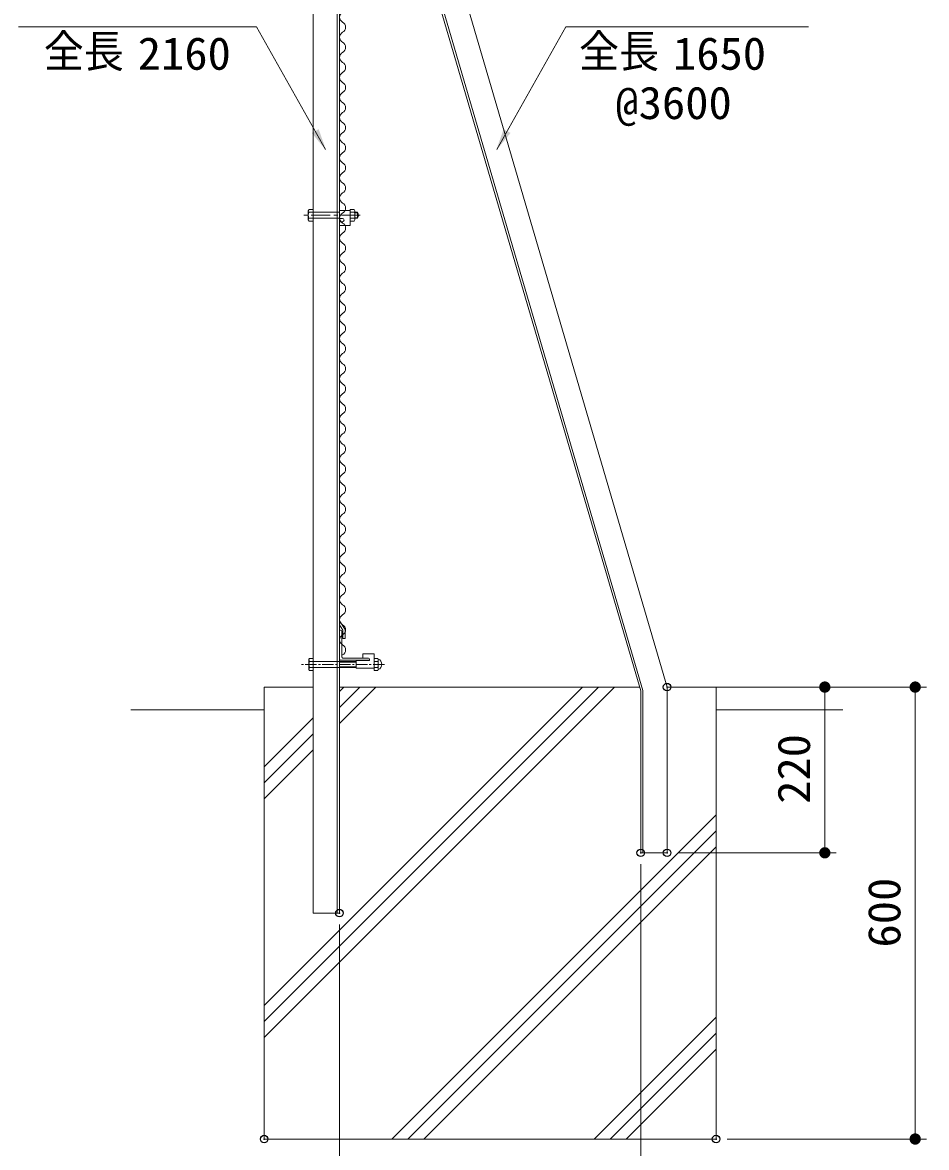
# Model space of a CAD drawing. Units: millimetres at full size. Extents: x -4455 to 4455, y -3150 to 3150.
# Drawn here: x 344 to 1545, y -963 to 531 of the extents above; entities that cross this region are included whole.
import ezdxf
from ezdxf.enums import TextEntityAlignment as Align

# ---------------------------------------------------------------- set-up
doc = ezdxf.new("R2010")
doc.units = ezdxf.units.MM
doc.header["$LTSCALE"] = 20
doc.header["$PDMODE"] = 32
doc.header["$PDSIZE"] = 10
for name, pattern in [('DASHED', [7.5, 6, -1.5]), ('USER1', [2, 1.25, -0.25, 0.25, -0.25]), ('USER3', [1.125, 0.75, -0.125, 0.125, -0.125]), ('USER4', [4.7625, 3.175, -1.5875])]:
    doc.linetypes.add(name, pattern=pattern)
for name, color, linetype, lineweight in [('0-1_SUNPOU', 1, 'Continuous', 18), ('0-4_6文字', 3, 'Continuous', 18), ('0-5_1部材', 7, 'Continuous', 18), ('0-6_8部品', 7, 'Continuous', 18), ('0-7_GL', 7, 'Continuous', 18), ('0-8_4基礎', 4, 'Continuous', 18), ('0-A_5寸法', 1, 'Continuous', 18), ('0-C_2網', 4, 'Continuous', 18), ('0-D_AMI', 3, 'Continuous', 18)]:
    doc.layers.add(name, color=color, linetype=linetype, lineweight=lineweight)
doc.layers.add('0-2_DEFPOINTS', color=7, linetype='Continuous')
doc.styles.add('ＭＳ ゴシック', font='')
doc.styles.get('ＭＳ ゴシック').set_extended_font_data('MS Gothic')

# ---------------------------------------------------------------- blocks, each defined once
blk = doc.blocks.new('M1')
at = {"layer": '0-1_SUNPOU'}
blk.add_line((-5, 0), (-38.58, 0), dxfattribs=at)
for points in [[(0, 0), (-5, 0), (-4.96, 0.63)], [(0, 0), (-4.96, -0.63), (-5, 0)], [(0, 0), (-4.96, 0.63), (-4.84, 1.24)], [(0, 0), (-4.84, -1.24), (-4.96, -0.63)], [(0, 0), (-4.84, 1.24), (-4.65, 1.84)], [(0, 0), (-4.65, -1.84), (-4.84, -1.24)], [(0, 0), (-4.65, 1.84), (-4.38, 2.41)], [(0, 0), (-4.38, -2.41), (-4.65, -1.84)], [(0, 0), (-4.38, 2.41), (-4.05, 2.94)], [(0, 0), (-4.05, -2.94), (-4.38, -2.41)], [(0, 0), (-4.05, 2.94), (-3.64, 3.42)], [(0, 0), (-3.64, -3.42), (-4.05, -2.94)], [(0, 0), (-3.64, 3.42), (-3.19, 3.85)], [(0, 0), (-3.19, -3.85), (-3.64, -3.42)], [(0, 0), (-3.19, 3.85), (-2.68, 4.22)], [(0, 0), (-2.68, -4.22), (-3.19, -3.85)], [(0, 0), (-2.68, 4.22), (-2.13, 4.52)], [(0, 0), (-2.13, -4.52), (-2.68, -4.22)], [(0, 0), (-2.13, 4.52), (-1.55, 4.76)], [(0, 0), (-1.55, -4.76), (-2.13, -4.52)], [(0, 0), (-1.55, 4.76), (-0.94, 4.91)], [(0, 0), (-0.94, -4.91), (-1.55, -4.76)], [(0, 0), (-0.94, 4.91), (-0.31, 4.99)], [(0, 0), (-0.31, -4.99), (-0.94, -4.91)], [(0, 0), (-0.31, 4.99), (0.31, 4.99)], [(0, 0), (0.31, -4.99), (-0.31, -4.99)], [(0, 0), (0.31, 4.99), (0.94, 4.91)], [(0, 0), (0.94, 4.91), (1.55, 4.76)], [(0, 0), (1.55, 4.76), (2.13, 4.52)], [(0, 0), (2.13, 4.52), (2.68, 4.22)], [(0, 0), (2.68, 4.22), (3.19, 3.85)], [(0, 0), (3.19, 3.85), (3.64, 3.42)], [(0, 0), (3.64, 3.42), (4.05, 2.94)], [(0, 0), (4.05, 2.94), (4.38, 2.41)], [(0, 0), (4.38, 2.41), (4.65, 1.84)], [(0, 0), (4.65, 1.84), (4.84, 1.24)], [(0, 0), (4.84, 1.24), (4.96, 0.63)], [(0, 0), (4.96, 0.63), (5, 0)], [(0, 0), (0.94, -4.91), (0.31, -4.99)], [(0, 0), (1.55, -4.76), (0.94, -4.91)], [(0, 0), (2.13, -4.52), (1.55, -4.76)], [(0, 0), (2.68, -4.22), (2.13, -4.52)], [(0, 0), (3.19, -3.85), (2.68, -4.22)], [(0, 0), (3.64, -3.42), (3.19, -3.85)], [(0, 0), (4.05, -2.94), (3.64, -3.42)], [(0, 0), (4.38, -2.41), (4.05, -2.94)], [(0, 0), (4.65, -1.84), (4.38, -2.41)], [(0, 0), (4.84, -1.24), (4.65, -1.84)], [(0, 0), (4.96, -0.63), (4.84, -1.24)], [(0, 0), (5, 0), (4.96, -0.63)]]:
    blk.add_solid(points, dxfattribs=at)
blk = doc.blocks.new('NAMIX13')
at = {"layer": '0-D_AMI'}
for centre, start, end in [((-71.1, -133.3), 298.07249, 61.92751), ((71.1, -400), 118.07249, 241.92751), ((-71.1, -666.7), 298.07249, 61.92751), ((71.1, -933.3), 118.07249, 241.92751), ((-71.1, -1200), 298.07249, 61.92751), ((71.1, -1466.7), 118.07249, 241.92751), ((-71.1, -1733.3), 298.07249, 61.92751), ((71.1, -2000), 118.07249, 241.92751), ((-71.1, -2266.7), 298.07249, 61.92751), ((71.1, -2533.3), 118.07249, 241.92751), ((-71.1, -2800), 298.07249, 61.92751), ((71.1, -3066.7), 118.07249, 241.92751), ((-71.1, -3333.3), 298.07249, 61.92751), ((71.1, -3600), 118.07249, 241.92751), ((-71.1, -3866.7), 298.07249, 61.92751), ((71.1, -4133.3), 118.07249, 241.92751), ((-71.1, -4400), 298.07249, 61.92751), ((71.1, -4666.7), 118.07249, 241.92751), ((71.1, -5200), 118.07249, 241.92751), ((-71.1, -4933.3), 298.07249, 61.92751), ((-71.1, -5466.7), 298.07249, 61.92751), ((71.1, -5733.3), 118.07249, 241.92751)]:
    blk.add_arc(centre, 151.1, start, end, dxfattribs=at)

msp = doc.modelspace()

# ---------------------------------------------------------------- linework, layer by layer
at = {"layer": '0-2_DEFPOINTS'}
for p in [(1200.22, -351.56), (1165.22, -571.56), (1200.22, -571.56), (1409.69, -571.56), (765.22, -651.56), (665.22, -951.56), (1265.22, -951.56), (1265.22, -951.56), (1529.69, -951.56)]:
    msp.add_point(p, dxfattribs=at)
at = {"layer": '0-4_6文字', "color": 7}
for points in [[(338.94, 524.86), (655.17, 524.86), (746.79, 362.25)], [(1387.88, 524.86), (1065.6, 524.86), (973.99, 362.25)]]:
    msp.add_lwpolyline(points, dxfattribs=at)
for points in [[(747.77, 360.51), (728.5, 384.09), (737.58, 389.2)], [(973.01, 360.51), (983.19, 389.2), (992.27, 384.09)]]:
    msp.add_solid(points, dxfattribs=at)
at = {"layer": '0-5_1部材'}
for p, q in [((730.22, 1516.2), (730.22, -651.56)), ((762.22, 1509.11), (762.22, -651.56)), ((765.22, 1508.44), (765.22, -651.56)), ((775.22, 973.29), (1165.22, -356.71)), ((778.22, 973.74), (1168.22, -356.26)), ((810.22, 978.44), (1200.22, -351.56)), ((772.9, -275.16), (765.22, -263.49)), ((769.89, -276.05), (765.22, -268.95)), ((765.22, -275.95), (766.72, -275.95)), ((768.22, -311.45), (768.22, -277.45)), ((769.89, -287.05), (769.9, -276.05)), ((772.9, -287.05), (772.9, -275.16)), ((769.89, -287.05), (772.9, -287.05)), ((769.72, -312.95), (803.72, -312.95)), ((767.22, -315.95), (805.22, -315.95)), ((805.22, -314.45), (805.22, -316.45)), ((1165.22, -356.71), (1165.22, -571.56)), ((1168.22, -356.26), (1168.22, -571.56)), ((1200.22, -351.56), (1200.22, -571.56)), ((1165.22, -571.56), (1200.22, -571.56)), ((765.22, -651.56), (730.22, -651.56))]:
    msp.add_line(p, q, dxfattribs=at)
for centre, radius, start, end in [((766.72, -277.45), 1.5, 0, 90), ((769.72, -311.45), 1.5, 179.99992, 270), ((803.72, -314.45), 1.5, 0.01748, 90), ((767.22, -313.95), 2, 209.64572, 270)]:
    msp.add_arc(centre, radius, start, end, dxfattribs=at)
at = {"layer": '0-6_8部品', "color": 1, "linetype": 'USER1'}
msp.add_line((792.84, 274.87), (714.35, 274.87), dxfattribs=at)
at = {"layer": '0-6_8部品'}
for p, q in [((723.82, 280.79), (724.93, 282.71)), ((723.82, 268.95), (723.82, 280.79)), ((723.82, 268.95), (724.93, 267.03)), ((724.5, 278.87), (730.22, 278.87)), ((724.5, 270.87), (730.22, 270.87)), ((724.93, 282.71), (730.22, 282.71)), ((730.22, 267.03), (730.22, 282.71)), ((765.22, 281.19), (765.22, 270.69)), ((765.22, 281.19), (779.42, 281.19)), ((765.22, 270.69), (769.17, 270.69)), ((779.42, 267.03), (779.42, 282.71)), ((779.42, 281.19), (779.42, 261.19)), ((785.13, 278.87), (779.42, 278.87)), ((785.13, 270.87), (779.42, 270.87)), ((785.82, 268.95), (784.71, 267.03)), ((785.82, 268.95), (785.82, 280.79)), ((785.82, 278.87), (789.37, 278.87)), ((785.82, 270.87), (789.37, 270.87)), ((789.37, 270.87), (789.37, 278.87)), ((724.93, 267.03), (730.22, 267.03)), ((765.22, 266.19), (769.17, 266.19)), ((765.22, 266.19), (765.22, 261.19)), ((765.22, 261.19), (779.42, 261.19)), ((784.71, 267.03), (779.42, 267.03)), ((724.62, -314.52), (725.24, -313.45)), ((730.22, -313.45), (725.24, -313.45)), ((730.22, -329.45), (730.22, -313.45)), ((796.22, -307.45), (796.22, -312.95)), ((811.22, -307.45), (796.22, -307.45)), ((811.22, -313.45), (811.22, -307.45)), ((811.22, -329.45), (811.22, -313.45)), ((811.22, -313.45), (816.2, -313.45)), ((724.62, -328.38), (724.62, -314.52)), ((724.62, -328.38), (725.24, -329.45)), ((730.22, -317.45), (725.24, -317.45)), ((730.22, -325.45), (725.24, -325.45)), ((765.22, -317.45), (787.22, -317.45)), ((765.22, -325.45), (787.22, -325.45)), ((787.22, -326.45), (787.22, -316.45)), ((787.22, -316.45), (805.22, -316.45)), ((787.22, -326.45), (811.22, -326.45)), ((811.22, -325.45), (811.22, -317.45)), ((811.22, -317.45), (816.2, -317.45)), ((811.22, -325.45), (816.25, -325.45)), ((816.82, -328.38), (816.2, -329.45)), ((730.22, -329.45), (725.24, -329.45)), ((811.22, -329.45), (816.2, -329.45))]:
    msp.add_line(p, q, dxfattribs=at)
at = {"layer": '0-6_8部品', "color": 3, "linetype": 'USER4'}
for p, q in [((730.22, 278.87), (765.22, 278.87)), ((730.22, -317.45), (765.22, -317.45)), ((730.22, -325.45), (765.22, -325.45))]:
    msp.add_line(p, q, dxfattribs=at)
at = {"layer": '0-6_8部品', "color": 3, "linetype": 'DASHED'}
msp.add_line((730.22, 270.87), (765.22, 270.87), dxfattribs=at)
at = {"layer": '0-6_8部品', "color": 1}
for p, q in [((785.82, 278.07), (789.78, 278.07)), ((785.82, 271.67), (789.78, 271.67))]:
    msp.add_line(p, q, dxfattribs=at)
at = {"layer": '0-6_8部品', "color": 1, "linetype": 'USER3'}
msp.add_line((824.85, -321.45), (714.41, -321.45), dxfattribs=at)
at = {"layer": '0-6_8部品', "color": 4}
for p, q in [((765.22, -318.25), (787.22, -318.25)), ((765.22, -324.65), (787.22, -324.65))]:
    msp.add_line(p, q, dxfattribs=at)
at = {"layer": '0-6_8部品'}
for points in [[(785.82, 280.79), (784.71, 282.71), (779.42, 282.71)], [(816.82, -328.38), (816.82, -314.52), (816.2, -313.45)]]:
    msp.add_lwpolyline(points, dxfattribs=at)
for centre, radius, start, end in [((726.85, 280.79), 3.03, 180, 219.3382), ((735.82, 274.87), 12, 160.52878, 199.47122), ((726.85, 268.95), 3.03, 140.6618, 180), ((769.17, 268.44), 2.25, 270, 90), ((782.79, 280.79), 3.03, 320.6618, 0), ((773.82, 274.87), 12, 340.52878, 19.47122), ((782.79, 268.95), 3.03, 0, 39.3382), ((782.44, 274.87), 8, 330, 30), ((731.85, -314.52), 7.23, 179.99992, 203.88486), ((737.81, -321.45), 13.19, 162.35463, 197.65355), ((731.85, -328.38), 7.23, 156.1122, 179.99992), ((802.39, -321.57), 14.39, 344.30688, 16.61112), ((809.59, -314.52), 7.23, 336.03567, 0), ((809.59, -328.38), 7.27, 0, 23.62772), ((813.79, -321.32), 7.61, 293.49969, 65.96921)]:
    msp.add_arc(centre, radius, start, end, dxfattribs=at)
at = {"layer": '0-7_GL'}
for p, q in [((665.22, -381.56), (488.3, -381.56)), ((1433.51, -381.56), (1265.22, -381.56))]:
    msp.add_line(p, q, dxfattribs=at)
at = {"layer": '0-8_4基礎', "color": 7}
for p, q in [((665.22, -351.56), (730.22, -351.56)), ((665.22, -951.56), (665.22, -351.56)), ((765.22, -351.56), (1163.67, -351.56)), ((1200.22, -351.56), (1265.22, -351.56)), ((1265.22, -951.56), (1265.22, -351.56)), ((665.22, -951.56), (1265.22, -951.56))]:
    msp.add_line(p, q, dxfattribs=at)
at = {"layer": '0-8_4基礎'}
for p, q in [((665.22, -816.69), (1130.35, -351.56)), ((665.22, -795.47), (1109.14, -351.56)), ((665.22, -774.26), (1087.92, -351.56)), ((765.22, -399.75), (813.41, -351.56)), ((765.22, -378.54), (792.2, -351.56)), ((765.22, -357.33), (770.99, -351.56)), ((665.22, -457.33), (730.22, -392.33)), ((665.22, -478.54), (730.22, -413.54)), ((665.22, -499.75), (730.22, -434.75)), ((834.87, -951.56), (1265.22, -521.21)), ((856.08, -951.56), (1265.22, -542.42)), ((877.3, -951.56), (1265.22, -563.64)), ((1103.44, -951.56), (1265.22, -789.77)), ((1124.65, -951.56), (1265.22, -810.99)), ((1145.86, -951.56), (1265.22, -832.2))]:
    msp.add_line(p, q, dxfattribs=at)
at = {"layer": '0-A_5寸法'}
for p, q in [((1215.22, -351.56), (1424.69, -351.56)), ((1215.22, -351.56), (1544.69, -351.56)), ((1409.69, -351.56), (1409.69, -571.56)), ((1529.69, -351.56), (1529.69, -951.56)), ((1215.22, -571.56), (1424.69, -571.56)), ((1165.22, -586.56), (1165.22, -1148.07)), ((765.22, -666.56), (765.22, -1148.07)), ((1280.22, -951.56), (1544.69, -951.56))]:
    msp.add_line(p, q, dxfattribs=at)
at = {"layer": '0-C_2網', "color": 3}
for centre, start, end in [((765.86, 151.15), 298.07249, 61.92751), ((772.97, 137.81), 118.07249, 241.92751)]:
    msp.add_arc(centre, 7.56, start, end, dxfattribs=at)
at = {"layer": '0-D_AMI'}
for centre, start, end in [((765.86, -168.85), 298.07249, 61.92751), ((772.97, -182.19), 118.07249, 241.92751), ((765.86, -195.52), 298.07249, 61.92751), ((772.97, -208.85), 118.07249, 241.92751), ((765.86, -222.19), 298.07249, 61.92751), ((772.97, -235.52), 118.07249, 241.92751), ((765.86, -248.85), 298.07249, 61.92751), ((772.97, -262.19), 118.07249, 241.92751), ((772.97, -288.85), 118.07249, 241.92751), ((765.86, -275.52), 298.07249, 61.92751), ((765.86, -302.19), 298.07249, 61.92751)]:
    msp.add_arc(centre, 7.56, start, end, dxfattribs=at)

# ---------------------------------------------------------------- block references
at = {"layer": '0-A_5寸法', "xscale": 1.5, "yscale": 1.5}
for p, rotation in [((1409.69, -351.56), 90), ((1529.69, -351.56), 90), ((1409.69, -571.56), 270), ((1529.69, -951.56), 270)]:
    msp.add_blockref('M1', p, dxfattribs=dict(at, rotation=rotation))
at = {"layer": '0-C_2網', "xscale": 0.05, "yscale": 0.05}
for p in [(769.42, 744.48), (769.42, 451.15), (769.42, 131.15)]:
    msp.add_blockref('NAMIX13', p, dxfattribs=at)

# ---------------------------------------------------------------- texts
at = {"layer": '0-4_6文字', "style": 'ＭＳ ゴシック'}
for s, width, p in [('全長', 0.9, (372.65, 458.05)), ('2160', 1.05, (497.39, 455.07)), ('全長', 0.9, (1083.36, 458.05)), ('1650', 1.05, (1208.09, 455.07)), ('@3600', 1.05, (1131.64, 389.59))]:
    msp.add_text(s, height=43.26, dxfattribs=dict(at, width=width)).set_placement(p, align=Align.BOTTOM_LEFT)
at = {"layer": '0-A_5寸法', "color": 3, "style": 'ＭＳ ゴシック', "width": 1.05}
for s, p in [('220', (1403.02, -506.56)), ('600', (1523.02, -697.31))]:
    msp.add_text(s, height=43.26, rotation=90, dxfattribs=at).set_placement(p, align=Align.BOTTOM_LEFT)

doc.saveas('drawing.dxf')
